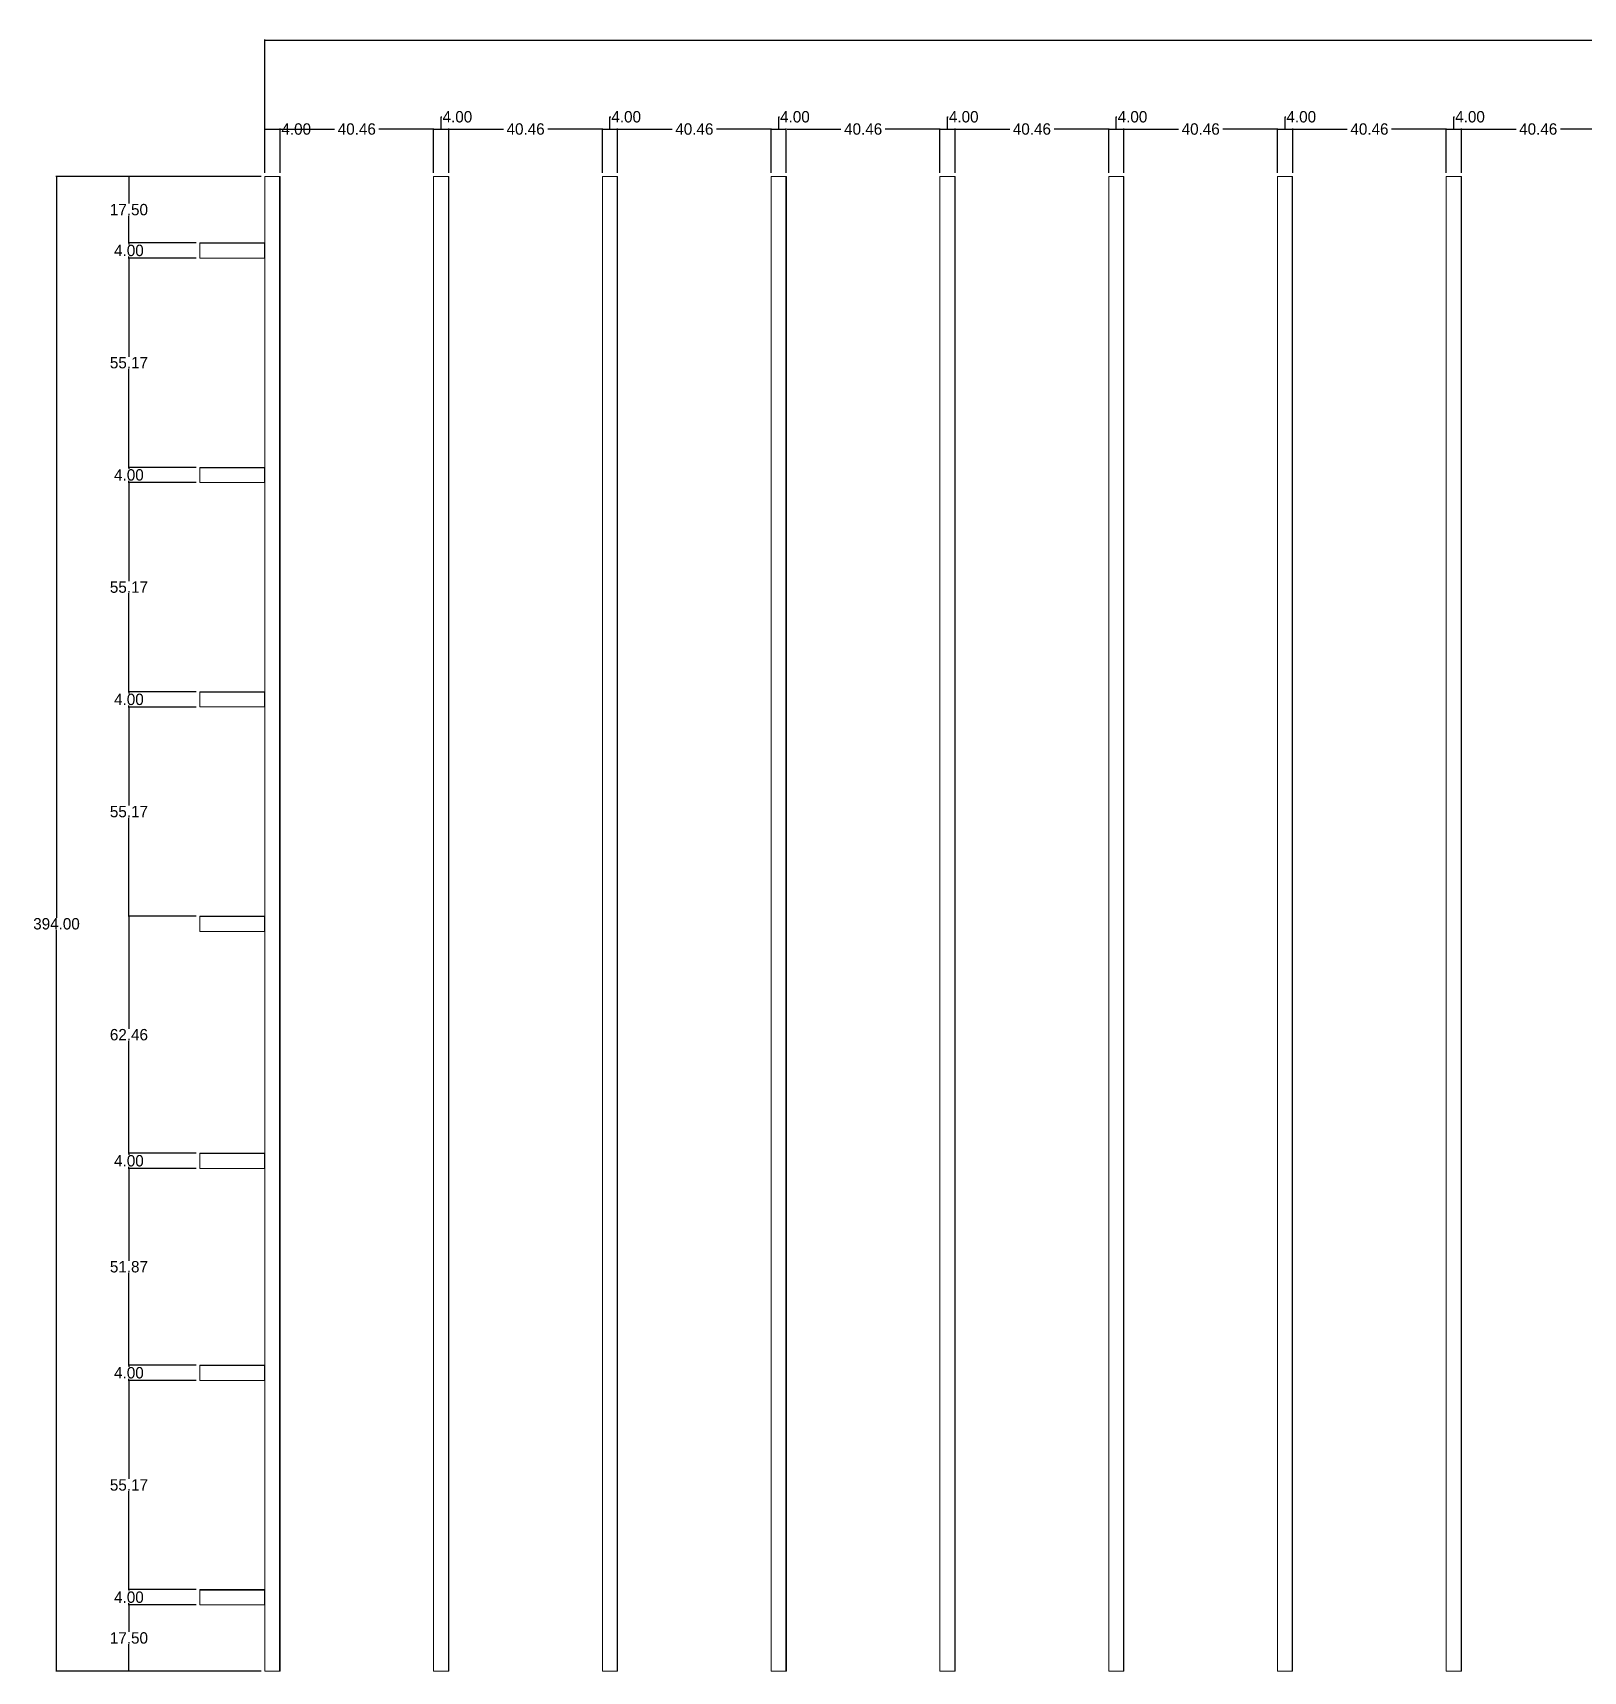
# Model space of a CAD drawing. Header units: inches. Extents: x -517 to 321, y -229 to 248.
# Drawn here: x -516.8 to -108.4, y -183.8 to 248.1 of the extents above; entities that cross this region are included whole.
import ezdxf

# ---------------------------------------------------------------- set-up
doc = ezdxf.new("R2010")
doc.units = ezdxf.units.IN
doc.header["$MEASUREMENT"] = 0
doc.layers.get('0').update_dxf_attribs({"lineweight": 0})
doc.dimstyles.get("Standard").update_dxf_attribs({"dimtxt": 3, "dimasz": 0.18, "dimexe": 0.18, "dimexo": 1, "dimgap": 0.09, "dimtad": 0, "dimtih": 1, "dimtoh": 1, "dimzin": 0, "dimdsep": 46, "dimtxsty": 'Standard', "dimcen": 0.09, "dimadec": 0, "dimazin": 0, "dimtfac": 1, "dimtofl": 0, "dimtmove": 0, "dimatfit": 3, "dimfxl": 1, "dimtolj": 1, "dimtzin": 0, "dimarcsym": 0})

# ---------------------------------------------------------------- blocks, each defined once
blk = doc.blocks.new('*D3')
at = {"color": 0, "lineweight": -2, "transparency": 16777216}
for p, q in [((-455.69, 211.17), (-455.69, 222.85)), ((-455.51, 222.67), (-451.87, 222.67)), ((-451.69, 211.17), (-451.69, 222.85)), ((-451.69, 222.67), (-451.51, 222.67))]:
    blk.add_line(p, q, dxfattribs=at)
at = {"color": 0, "transparency": 16777216}
for points in [[(-455.51, 222.7), (-455.51, 222.64), (-455.69, 222.67)], [(-451.87, 222.7), (-451.87, 222.64), (-451.69, 222.67)]]:
    blk.add_solid(points, dxfattribs=at)
at = {"layer": 'Defpoints', "color": 0, "transparency": 16777216}
for p in [(-451.69, 222.67), (-455.69, 210.17), (-451.69, 210.17)]:
    blk.add_point(p, dxfattribs=at)
at = {"color": 0, "transparency": 16777216, "insert": (-447.42, 222.67), "char_height": 3, "attachment_point": 5}
blk.add_mtext('\\A1;4.00', dxfattribs=at)
blk = doc.blocks.new('*D4')
at = {"color": 0, "lineweight": -2, "transparency": 16777216}
for p, q in [((-451.69, 211.17), (-451.69, 222.85)), ((-451.51, 222.67), (-437.3, 222.67)), ((-411.41, 222.67), (-425.62, 222.67)), ((-411.23, 211.17), (-411.23, 222.85))]:
    blk.add_line(p, q, dxfattribs=at)
at = {"color": 0, "transparency": 16777216}
for points in [[(-451.51, 222.7), (-451.51, 222.64), (-451.69, 222.67)], [(-411.41, 222.7), (-411.41, 222.64), (-411.23, 222.67)]]:
    blk.add_solid(points, dxfattribs=at)
at = {"layer": 'Defpoints', "color": 0, "transparency": 16777216}
for p in [(-411.23, 222.67), (-451.69, 210.17), (-411.23, 210.17)]:
    blk.add_point(p, dxfattribs=at)
at = {"color": 0, "transparency": 16777216, "insert": (-431.46, 222.67), "char_height": 3, "attachment_point": 5}
blk.add_mtext('\\A1;40.46', dxfattribs=at)
blk = doc.blocks.new('*D5')
at = {"color": 0, "lineweight": -2, "transparency": 16777216}
for p, q in [((-409.23, 222.67), (-409.23, 225.9)), ((-409.23, 225.9), (-409.05, 225.9)), ((-411.23, 211.17), (-411.23, 222.85)), ((-411.05, 222.67), (-407.41, 222.67)), ((-407.23, 211.17), (-407.23, 222.85))]:
    blk.add_line(p, q, dxfattribs=at)
at = {"color": 0, "transparency": 16777216}
for points in [[(-411.05, 222.7), (-411.05, 222.64), (-411.23, 222.67)], [(-407.41, 222.7), (-407.41, 222.64), (-407.23, 222.67)]]:
    blk.add_solid(points, dxfattribs=at)
at = {"layer": 'Defpoints', "color": 0, "transparency": 16777216}
for p in [(-407.23, 222.67), (-411.23, 210.17), (-407.23, 210.17)]:
    blk.add_point(p, dxfattribs=at)
at = {"color": 0, "transparency": 16777216, "insert": (-404.96, 225.9), "char_height": 3, "attachment_point": 5}
blk.add_mtext('\\A1;4.00', dxfattribs=at)
blk = doc.blocks.new('*D6')
at = {"color": 0, "lineweight": -2, "transparency": 16777216}
for p, q in [((-407.23, 211.17), (-407.23, 222.85)), ((-407.05, 222.67), (-392.83, 222.67)), ((-366.94, 222.67), (-381.15, 222.67)), ((-366.76, 211.17), (-366.76, 222.85))]:
    blk.add_line(p, q, dxfattribs=at)
at = {"color": 0, "transparency": 16777216}
for points in [[(-407.05, 222.7), (-407.05, 222.64), (-407.23, 222.67)], [(-366.94, 222.7), (-366.94, 222.64), (-366.76, 222.67)]]:
    blk.add_solid(points, dxfattribs=at)
at = {"layer": 'Defpoints', "color": 0, "transparency": 16777216}
for p in [(-366.76, 222.67), (-407.23, 210.17), (-366.76, 210.17)]:
    blk.add_point(p, dxfattribs=at)
at = {"color": 0, "transparency": 16777216, "insert": (-386.99, 222.67), "char_height": 3, "attachment_point": 5}
blk.add_mtext('\\A1;40.46', dxfattribs=at)
blk = doc.blocks.new('*D7')
at = {"color": 0, "lineweight": -2, "transparency": 16777216}
for p, q in [((-364.76, 222.67), (-364.76, 225.9)), ((-364.76, 225.9), (-364.58, 225.9)), ((-366.76, 211.17), (-366.76, 222.85)), ((-366.58, 222.67), (-362.94, 222.67)), ((-362.76, 211.17), (-362.76, 222.85))]:
    blk.add_line(p, q, dxfattribs=at)
at = {"color": 0, "transparency": 16777216}
for points in [[(-366.58, 222.7), (-366.58, 222.64), (-366.76, 222.67)], [(-362.94, 222.7), (-362.94, 222.64), (-362.76, 222.67)]]:
    blk.add_solid(points, dxfattribs=at)
at = {"layer": 'Defpoints', "color": 0, "transparency": 16777216}
for p in [(-362.76, 222.67), (-366.76, 210.17), (-362.76, 210.17)]:
    blk.add_point(p, dxfattribs=at)
at = {"color": 0, "transparency": 16777216, "insert": (-360.49, 225.9), "char_height": 3, "attachment_point": 5}
blk.add_mtext('\\A1;4.00', dxfattribs=at)
blk = doc.blocks.new('*D8')
at = {"color": 0, "lineweight": -2, "transparency": 16777216}
for p, q in [((-362.76, 211.17), (-362.76, 222.85)), ((-362.58, 222.67), (-348.37, 222.67)), ((-322.48, 222.67), (-336.69, 222.67)), ((-322.3, 211.17), (-322.3, 222.85))]:
    blk.add_line(p, q, dxfattribs=at)
at = {"color": 0, "transparency": 16777216}
for points in [[(-362.58, 222.7), (-362.58, 222.64), (-362.76, 222.67)], [(-322.48, 222.7), (-322.48, 222.64), (-322.3, 222.67)]]:
    blk.add_solid(points, dxfattribs=at)
at = {"layer": 'Defpoints', "color": 0, "transparency": 16777216}
for p in [(-322.3, 222.67), (-362.76, 210.17), (-322.3, 210.17)]:
    blk.add_point(p, dxfattribs=at)
at = {"color": 0, "transparency": 16777216, "insert": (-342.53, 222.67), "char_height": 3, "attachment_point": 5}
blk.add_mtext('\\A1;40.46', dxfattribs=at)
blk = doc.blocks.new('*D9')
at = {"color": 0, "lineweight": -2, "transparency": 16777216}
for p, q in [((-320.3, 222.67), (-320.3, 225.9)), ((-320.3, 225.9), (-320.12, 225.9)), ((-322.3, 211.17), (-322.3, 222.85)), ((-322.12, 222.67), (-318.48, 222.67)), ((-318.3, 211.17), (-318.3, 222.85))]:
    blk.add_line(p, q, dxfattribs=at)
at = {"color": 0, "transparency": 16777216}
for points in [[(-322.12, 222.7), (-322.12, 222.64), (-322.3, 222.67)], [(-318.48, 222.7), (-318.48, 222.64), (-318.3, 222.67)]]:
    blk.add_solid(points, dxfattribs=at)
at = {"layer": 'Defpoints', "color": 0, "transparency": 16777216}
for p in [(-318.3, 222.67), (-322.3, 210.17), (-318.3, 210.17)]:
    blk.add_point(p, dxfattribs=at)
at = {"color": 0, "transparency": 16777216, "insert": (-316.03, 225.9), "char_height": 3, "attachment_point": 5}
blk.add_mtext('\\A1;4.00', dxfattribs=at)
blk = doc.blocks.new('*D10')
at = {"color": 0, "lineweight": -2, "transparency": 16777216}
for p, q in [((-318.3, 211.17), (-318.3, 222.85)), ((-318.12, 222.67), (-303.9, 222.67)), ((-278.01, 222.67), (-292.22, 222.67)), ((-277.83, 211.17), (-277.83, 222.85))]:
    blk.add_line(p, q, dxfattribs=at)
at = {"color": 0, "transparency": 16777216}
for points in [[(-318.12, 222.7), (-318.12, 222.64), (-318.3, 222.67)], [(-278.01, 222.7), (-278.01, 222.64), (-277.83, 222.67)]]:
    blk.add_solid(points, dxfattribs=at)
at = {"layer": 'Defpoints', "color": 0, "transparency": 16777216}
for p in [(-277.83, 222.67), (-318.3, 210.17), (-277.83, 210.17)]:
    blk.add_point(p, dxfattribs=at)
at = {"color": 0, "transparency": 16777216, "insert": (-298.06, 222.67), "char_height": 3, "attachment_point": 5}
blk.add_mtext('\\A1;40.46', dxfattribs=at)
blk = doc.blocks.new('*D11')
at = {"color": 0, "lineweight": -2, "transparency": 16777216}
for p, q in [((-275.83, 222.67), (-275.83, 225.9)), ((-275.83, 225.9), (-275.65, 225.9)), ((-277.83, 211.17), (-277.83, 222.85)), ((-277.65, 222.67), (-274.01, 222.67)), ((-273.83, 211.17), (-273.83, 222.85))]:
    blk.add_line(p, q, dxfattribs=at)
at = {"color": 0, "transparency": 16777216}
for points in [[(-277.65, 222.7), (-277.65, 222.64), (-277.83, 222.67)], [(-274.01, 222.7), (-274.01, 222.64), (-273.83, 222.67)]]:
    blk.add_solid(points, dxfattribs=at)
at = {"layer": 'Defpoints', "color": 0, "transparency": 16777216}
for p in [(-273.83, 222.67), (-277.83, 210.17), (-273.83, 210.17)]:
    blk.add_point(p, dxfattribs=at)
at = {"color": 0, "transparency": 16777216, "insert": (-271.56, 225.9), "char_height": 3, "attachment_point": 5}
blk.add_mtext('\\A1;4.00', dxfattribs=at)
blk = doc.blocks.new('*D12')
at = {"color": 0, "lineweight": -2, "transparency": 16777216}
for p, q in [((-273.83, 211.17), (-273.83, 222.85)), ((-273.65, 222.67), (-259.44, 222.67)), ((-233.55, 222.67), (-247.76, 222.67)), ((-233.37, 211.17), (-233.37, 222.85))]:
    blk.add_line(p, q, dxfattribs=at)
at = {"color": 0, "transparency": 16777216}
for points in [[(-273.65, 222.7), (-273.65, 222.64), (-273.83, 222.67)], [(-233.55, 222.7), (-233.55, 222.64), (-233.37, 222.67)]]:
    blk.add_solid(points, dxfattribs=at)
at = {"layer": 'Defpoints', "color": 0, "transparency": 16777216}
for p in [(-233.37, 222.67), (-273.83, 210.17), (-233.37, 210.17)]:
    blk.add_point(p, dxfattribs=at)
at = {"color": 0, "transparency": 16777216, "insert": (-253.6, 222.67), "char_height": 3, "attachment_point": 5}
blk.add_mtext('\\A1;40.46', dxfattribs=at)
blk = doc.blocks.new('*D13')
at = {"color": 0, "lineweight": -2, "transparency": 16777216}
for p, q in [((-231.37, 222.67), (-231.37, 225.9)), ((-231.37, 225.9), (-231.19, 225.9)), ((-233.37, 211.17), (-233.37, 222.85)), ((-233.19, 222.67), (-229.55, 222.67)), ((-229.37, 211.17), (-229.37, 222.85))]:
    blk.add_line(p, q, dxfattribs=at)
at = {"color": 0, "transparency": 16777216}
for points in [[(-233.19, 222.7), (-233.19, 222.64), (-233.37, 222.67)], [(-229.55, 222.7), (-229.55, 222.64), (-229.37, 222.67)]]:
    blk.add_solid(points, dxfattribs=at)
at = {"layer": 'Defpoints', "color": 0, "transparency": 16777216}
for p in [(-229.37, 222.67), (-233.37, 210.17), (-229.37, 210.17)]:
    blk.add_point(p, dxfattribs=at)
at = {"color": 0, "transparency": 16777216, "insert": (-227.1, 225.9), "char_height": 3, "attachment_point": 5}
blk.add_mtext('\\A1;4.00', dxfattribs=at)
blk = doc.blocks.new('*D14')
at = {"color": 0, "lineweight": -2, "transparency": 16777216}
for p, q in [((-229.37, 211.17), (-229.37, 222.85)), ((-229.19, 222.67), (-214.97, 222.67)), ((-189.08, 222.67), (-203.29, 222.67)), ((-188.9, 211.17), (-188.9, 222.85))]:
    blk.add_line(p, q, dxfattribs=at)
at = {"color": 0, "transparency": 16777216}
for points in [[(-229.19, 222.7), (-229.19, 222.64), (-229.37, 222.67)], [(-189.08, 222.7), (-189.08, 222.64), (-188.9, 222.67)]]:
    blk.add_solid(points, dxfattribs=at)
at = {"layer": 'Defpoints', "color": 0, "transparency": 16777216}
for p in [(-188.9, 222.67), (-229.37, 210.17), (-188.9, 210.17)]:
    blk.add_point(p, dxfattribs=at)
at = {"color": 0, "transparency": 16777216, "insert": (-209.13, 222.67), "char_height": 3, "attachment_point": 5}
blk.add_mtext('\\A1;40.46', dxfattribs=at)
blk = doc.blocks.new('*D15')
at = {"color": 0, "lineweight": -2, "transparency": 16777216}
for p, q in [((-186.9, 222.67), (-186.9, 225.9)), ((-186.9, 225.9), (-186.72, 225.9)), ((-188.9, 211.17), (-188.9, 222.85)), ((-188.72, 222.67), (-185.08, 222.67)), ((-184.9, 211.17), (-184.9, 222.85))]:
    blk.add_line(p, q, dxfattribs=at)
at = {"color": 0, "transparency": 16777216}
for points in [[(-188.72, 222.7), (-188.72, 222.64), (-188.9, 222.67)], [(-185.08, 222.7), (-185.08, 222.64), (-184.9, 222.67)]]:
    blk.add_solid(points, dxfattribs=at)
at = {"layer": 'Defpoints', "color": 0, "transparency": 16777216}
for p in [(-184.9, 222.67), (-188.9, 210.17), (-184.9, 210.17)]:
    blk.add_point(p, dxfattribs=at)
at = {"color": 0, "transparency": 16777216, "insert": (-182.63, 225.9), "char_height": 3, "attachment_point": 5}
blk.add_mtext('\\A1;4.00', dxfattribs=at)
blk = doc.blocks.new('*D16')
at = {"color": 0, "lineweight": -2, "transparency": 16777216}
for p, q in [((-184.9, 211.17), (-184.9, 222.85)), ((-184.72, 222.67), (-170.51, 222.67)), ((-144.62, 222.67), (-158.83, 222.67)), ((-144.44, 211.17), (-144.44, 222.85))]:
    blk.add_line(p, q, dxfattribs=at)
at = {"color": 0, "transparency": 16777216}
for points in [[(-184.72, 222.7), (-184.72, 222.64), (-184.9, 222.67)], [(-144.62, 222.7), (-144.62, 222.64), (-144.44, 222.67)]]:
    blk.add_solid(points, dxfattribs=at)
at = {"layer": 'Defpoints', "color": 0, "transparency": 16777216}
for p in [(-144.44, 222.67), (-184.9, 210.17), (-144.44, 210.17)]:
    blk.add_point(p, dxfattribs=at)
at = {"color": 0, "transparency": 16777216, "insert": (-164.67, 222.67), "char_height": 3, "attachment_point": 5}
blk.add_mtext('\\A1;40.46', dxfattribs=at)
blk = doc.blocks.new('*D17')
at = {"color": 0, "lineweight": -2, "transparency": 16777216}
for p, q in [((-142.44, 222.67), (-142.44, 225.9)), ((-142.44, 225.9), (-142.26, 225.9)), ((-144.44, 211.17), (-144.44, 222.85)), ((-144.26, 222.67), (-140.62, 222.67)), ((-140.44, 211.17), (-140.44, 222.85))]:
    blk.add_line(p, q, dxfattribs=at)
at = {"color": 0, "transparency": 16777216}
for points in [[(-144.26, 222.7), (-144.26, 222.64), (-144.44, 222.67)], [(-140.62, 222.7), (-140.62, 222.64), (-140.44, 222.67)]]:
    blk.add_solid(points, dxfattribs=at)
at = {"layer": 'Defpoints', "color": 0, "transparency": 16777216}
for p in [(-140.44, 222.67), (-144.44, 210.17), (-140.44, 210.17)]:
    blk.add_point(p, dxfattribs=at)
at = {"color": 0, "transparency": 16777216, "insert": (-138.17, 225.9), "char_height": 3, "attachment_point": 5}
blk.add_mtext('\\A1;4.00', dxfattribs=at)
blk = doc.blocks.new('*D18')
at = {"color": 0, "lineweight": -2, "transparency": 16777216}
for p, q in [((-140.44, 211.17), (-140.44, 222.85)), ((-140.26, 222.67), (-126.05, 222.67)), ((-100.15, 222.67), (-114.37, 222.67)), ((-99.97, 211.17), (-99.97, 222.85))]:
    blk.add_line(p, q, dxfattribs=at)
at = {"color": 0, "transparency": 16777216}
for points in [[(-140.26, 222.7), (-140.26, 222.64), (-140.44, 222.67)], [(-100.15, 222.7), (-100.15, 222.64), (-99.97, 222.67)]]:
    blk.add_solid(points, dxfattribs=at)
at = {"layer": 'Defpoints', "color": 0, "transparency": 16777216}
for p in [(-99.97, 222.67), (-140.44, 210.17), (-99.97, 210.17)]:
    blk.add_point(p, dxfattribs=at)
at = {"color": 0, "transparency": 16777216, "insert": (-120.21, 222.67), "char_height": 3, "attachment_point": 5}
blk.add_mtext('\\A1;40.46', dxfattribs=at)
blk = doc.blocks.new('*D38')
at = {"color": 0, "lineweight": -2, "transparency": 16777216}
for p, q in [((-455.69, 211.17), (-455.69, 246.27)), ((304.21, 211.17), (304.21, 246.27)), ((-455.51, 246.09), (-83.08, 246.09)), ((304.03, 246.09), (-68.4, 246.09))]:
    blk.add_line(p, q, dxfattribs=at)
at = {"color": 0, "transparency": 16777216}
for points in [[(-455.51, 246.12), (-455.51, 246.06), (-455.69, 246.09)], [(304.03, 246.12), (304.03, 246.06), (304.21, 246.09)]]:
    blk.add_solid(points, dxfattribs=at)
at = {"layer": 'Defpoints', "color": 0, "transparency": 16777216}
for p in [(-455.69, 246.09), (-455.69, 210.17), (304.21, 210.17)]:
    blk.add_point(p, dxfattribs=at)
at = {"color": 0, "transparency": 16777216, "insert": (-75.74, 246.09), "char_height": 3, "attachment_point": 5}
blk.add_mtext('\\A1;759.90', dxfattribs=at)
blk = doc.blocks.new('*D39')
at = {"color": 0, "lineweight": -2, "transparency": 16777216}
for p, q in [((-456.69, 210.17), (-491.68, 210.17)), ((-491.5, 209.99), (-491.5, 203.01)), ((-491.5, 192.85), (-491.5, 199.83)), ((-473.79, 192.67), (-491.68, 192.67))]:
    blk.add_line(p, q, dxfattribs=at)
at = {"color": 0, "transparency": 16777216}
for points in [[(-491.53, 209.99), (-491.47, 209.99), (-491.5, 210.17)], [(-491.53, 192.85), (-491.47, 192.85), (-491.5, 192.67)]]:
    blk.add_solid(points, dxfattribs=at)
at = {"layer": 'Defpoints', "color": 0, "transparency": 16777216}
for p in [(-455.69, 210.17), (-491.5, 192.67), (-472.79, 192.67)]:
    blk.add_point(p, dxfattribs=at)
at = {"color": 0, "transparency": 16777216, "insert": (-491.5, 201.42), "char_height": 3, "attachment_point": 5}
blk.add_mtext('\\A1;17.50', dxfattribs=at)
blk = doc.blocks.new('*D40')
at = {"color": 0, "lineweight": -2, "transparency": 16777216}
for p, q in [((-473.79, 192.67), (-491.68, 192.67)), ((-491.5, 192.49), (-491.5, 192.26)), ((-473.79, 188.67), (-491.68, 188.67)), ((-491.5, 188.85), (-491.5, 189.08))]:
    blk.add_line(p, q, dxfattribs=at)
at = {"color": 0, "transparency": 16777216}
for points in [[(-491.53, 192.49), (-491.47, 192.49), (-491.5, 192.67)], [(-491.53, 188.85), (-491.47, 188.85), (-491.5, 188.67)]]:
    blk.add_solid(points, dxfattribs=at)
at = {"layer": 'Defpoints', "color": 0, "transparency": 16777216}
for p in [(-472.79, 192.67), (-491.5, 188.67), (-472.79, 188.67)]:
    blk.add_point(p, dxfattribs=at)
at = {"color": 0, "transparency": 16777216, "insert": (-491.5, 190.67), "char_height": 3, "attachment_point": 5}
blk.add_mtext('\\A1;4.00', dxfattribs=at)
blk = doc.blocks.new('*D41')
at = {"color": 0, "lineweight": -2, "transparency": 16777216}
for p, q in [((-473.79, 188.67), (-491.68, 188.67)), ((-491.5, 188.49), (-491.5, 162.67)), ((-491.5, 133.68), (-491.5, 159.49)), ((-473.79, 133.5), (-491.68, 133.5))]:
    blk.add_line(p, q, dxfattribs=at)
at = {"color": 0, "transparency": 16777216}
for points in [[(-491.53, 188.49), (-491.47, 188.49), (-491.5, 188.67)], [(-491.53, 133.68), (-491.47, 133.68), (-491.5, 133.5)]]:
    blk.add_solid(points, dxfattribs=at)
at = {"layer": 'Defpoints', "color": 0, "transparency": 16777216}
for p in [(-472.79, 188.67), (-491.5, 133.5), (-472.79, 133.5)]:
    blk.add_point(p, dxfattribs=at)
at = {"color": 0, "transparency": 16777216, "insert": (-491.5, 161.08), "char_height": 3, "attachment_point": 5}
blk.add_mtext('\\A1;55.17', dxfattribs=at)
blk = doc.blocks.new('*D42')
at = {"color": 0, "lineweight": -2, "transparency": 16777216}
for p, q in [((-473.79, 133.5), (-491.68, 133.5)), ((-491.5, 133.32), (-491.5, 133.09)), ((-491.5, 129.68), (-491.5, 129.91)), ((-473.79, 129.5), (-491.68, 129.5))]:
    blk.add_line(p, q, dxfattribs=at)
at = {"color": 0, "transparency": 16777216}
for points in [[(-491.53, 133.32), (-491.47, 133.32), (-491.5, 133.5)], [(-491.53, 129.68), (-491.47, 129.68), (-491.5, 129.5)]]:
    blk.add_solid(points, dxfattribs=at)
at = {"layer": 'Defpoints', "color": 0, "transparency": 16777216}
for p in [(-472.79, 133.5), (-491.5, 129.5), (-472.79, 129.5)]:
    blk.add_point(p, dxfattribs=at)
at = {"color": 0, "transparency": 16777216, "insert": (-491.5, 131.5), "char_height": 3, "attachment_point": 5}
blk.add_mtext('\\A1;4.00', dxfattribs=at)
blk = doc.blocks.new('*D43')
at = {"color": 0, "lineweight": -2, "transparency": 16777216}
for p, q in [((-473.79, 129.5), (-491.68, 129.5)), ((-491.5, 129.32), (-491.5, 103.51)), ((-491.5, 74.51), (-491.5, 100.33)), ((-473.79, 74.33), (-491.68, 74.33))]:
    blk.add_line(p, q, dxfattribs=at)
at = {"color": 0, "transparency": 16777216}
for points in [[(-491.53, 129.32), (-491.47, 129.32), (-491.5, 129.5)], [(-491.53, 74.51), (-491.47, 74.51), (-491.5, 74.33)]]:
    blk.add_solid(points, dxfattribs=at)
at = {"layer": 'Defpoints', "color": 0, "transparency": 16777216}
for p in [(-472.79, 129.5), (-491.5, 74.33), (-472.79, 74.33)]:
    blk.add_point(p, dxfattribs=at)
at = {"color": 0, "transparency": 16777216, "insert": (-491.5, 101.92), "char_height": 3, "attachment_point": 5}
blk.add_mtext('\\A1;55.17', dxfattribs=at)
blk = doc.blocks.new('*D44')
at = {"color": 0, "lineweight": -2, "transparency": 16777216}
for p, q in [((-473.79, 74.33), (-491.68, 74.33)), ((-491.5, 74.15), (-491.5, 73.92)), ((-473.79, 70.33), (-491.68, 70.33)), ((-491.5, 70.51), (-491.5, 70.74))]:
    blk.add_line(p, q, dxfattribs=at)
at = {"color": 0, "transparency": 16777216}
for points in [[(-491.53, 74.15), (-491.47, 74.15), (-491.5, 74.33)], [(-491.53, 70.51), (-491.47, 70.51), (-491.5, 70.33)]]:
    blk.add_solid(points, dxfattribs=at)
at = {"layer": 'Defpoints', "color": 0, "transparency": 16777216}
for p in [(-472.79, 74.33), (-491.5, 70.33), (-472.79, 70.33)]:
    blk.add_point(p, dxfattribs=at)
at = {"color": 0, "transparency": 16777216, "insert": (-491.5, 72.33), "char_height": 3, "attachment_point": 5}
blk.add_mtext('\\A1;4.00', dxfattribs=at)
blk = doc.blocks.new('*D45')
at = {"color": 0, "lineweight": -2, "transparency": 16777216}
for p, q in [((-473.79, 70.33), (-491.68, 70.33)), ((-491.5, 70.15), (-491.5, 44.34)), ((-491.5, 15.35), (-491.5, 41.16)), ((-473.79, 15.17), (-491.68, 15.17))]:
    blk.add_line(p, q, dxfattribs=at)
at = {"color": 0, "transparency": 16777216}
for points in [[(-491.53, 70.15), (-491.47, 70.15), (-491.5, 70.33)], [(-491.53, 15.35), (-491.47, 15.35), (-491.5, 15.17)]]:
    blk.add_solid(points, dxfattribs=at)
at = {"layer": 'Defpoints', "color": 0, "transparency": 16777216}
for p in [(-472.79, 70.33), (-491.5, 15.17), (-472.79, 15.17)]:
    blk.add_point(p, dxfattribs=at)
at = {"color": 0, "transparency": 16777216, "insert": (-491.5, 42.75), "char_height": 3, "attachment_point": 5}
blk.add_mtext('\\A1;55.17', dxfattribs=at)
blk = doc.blocks.new('*D46')
at = {"color": 0, "lineweight": -2, "transparency": 16777216}
for p, q in [((-473.79, 15.17), (-491.68, 15.17)), ((-491.5, 14.99), (-491.5, -14.47)), ((-491.5, -47.11), (-491.5, -17.65)), ((-473.79, -47.29), (-491.68, -47.29))]:
    blk.add_line(p, q, dxfattribs=at)
at = {"color": 0, "transparency": 16777216}
for points in [[(-491.53, 14.99), (-491.47, 14.99), (-491.5, 15.17)], [(-491.53, -47.11), (-491.47, -47.11), (-491.5, -47.29)]]:
    blk.add_solid(points, dxfattribs=at)
at = {"layer": 'Defpoints', "color": 0, "transparency": 16777216}
for p in [(-472.79, 15.17), (-491.5, -47.29), (-472.79, -47.29)]:
    blk.add_point(p, dxfattribs=at)
at = {"color": 0, "transparency": 16777216, "insert": (-491.5, -16.06), "char_height": 3, "attachment_point": 5}
blk.add_mtext('\\A1;62.46', dxfattribs=at)
blk = doc.blocks.new('*D47')
at = {"color": 0, "lineweight": -2, "transparency": 16777216}
for p, q in [((-473.79, -47.29), (-491.68, -47.29)), ((-491.5, -47.47), (-491.5, -47.7)), ((-473.79, -51.29), (-491.68, -51.29)), ((-491.5, -51.11), (-491.5, -50.88))]:
    blk.add_line(p, q, dxfattribs=at)
at = {"color": 0, "transparency": 16777216}
for points in [[(-491.53, -47.47), (-491.47, -47.47), (-491.5, -47.29)], [(-491.53, -51.11), (-491.47, -51.11), (-491.5, -51.29)]]:
    blk.add_solid(points, dxfattribs=at)
at = {"layer": 'Defpoints', "color": 0, "transparency": 16777216}
for p in [(-472.79, -47.29), (-491.5, -51.29), (-472.79, -51.29)]:
    blk.add_point(p, dxfattribs=at)
at = {"color": 0, "transparency": 16777216, "insert": (-491.5, -49.29), "char_height": 3, "attachment_point": 5}
blk.add_mtext('\\A1;4.00', dxfattribs=at)
blk = doc.blocks.new('*D48')
at = {"color": 0, "lineweight": -2, "transparency": 16777216}
for p, q in [((-473.79, -51.29), (-491.68, -51.29)), ((-491.5, -51.47), (-491.5, -75.64)), ((-491.5, -102.99), (-491.5, -78.82)), ((-473.79, -103.17), (-491.68, -103.17))]:
    blk.add_line(p, q, dxfattribs=at)
at = {"color": 0, "transparency": 16777216}
for points in [[(-491.53, -51.47), (-491.47, -51.47), (-491.5, -51.29)], [(-491.53, -102.99), (-491.47, -102.99), (-491.5, -103.17)]]:
    blk.add_solid(points, dxfattribs=at)
at = {"layer": 'Defpoints', "color": 0, "transparency": 16777216}
for p in [(-472.79, -51.29), (-491.5, -103.17), (-472.79, -103.17)]:
    blk.add_point(p, dxfattribs=at)
at = {"color": 0, "transparency": 16777216, "insert": (-491.5, -77.23), "char_height": 3, "attachment_point": 5}
blk.add_mtext('\\A1;51.87', dxfattribs=at)
blk = doc.blocks.new('*D49')
at = {"color": 0, "lineweight": -2, "transparency": 16777216}
for p, q in [((-473.79, -103.17), (-491.68, -103.17)), ((-491.5, -103.35), (-491.5, -103.58)), ((-473.79, -107.17), (-491.68, -107.17)), ((-491.5, -106.99), (-491.5, -106.76))]:
    blk.add_line(p, q, dxfattribs=at)
at = {"color": 0, "transparency": 16777216}
for points in [[(-491.53, -103.35), (-491.47, -103.35), (-491.5, -103.17)], [(-491.53, -106.99), (-491.47, -106.99), (-491.5, -107.17)]]:
    blk.add_solid(points, dxfattribs=at)
at = {"layer": 'Defpoints', "color": 0, "transparency": 16777216}
for p in [(-472.79, -103.17), (-491.5, -107.17), (-472.79, -107.17)]:
    blk.add_point(p, dxfattribs=at)
at = {"color": 0, "transparency": 16777216, "insert": (-491.5, -105.17), "char_height": 3, "attachment_point": 5}
blk.add_mtext('\\A1;4.00', dxfattribs=at)
blk = doc.blocks.new('*D50')
at = {"color": 0, "lineweight": -2, "transparency": 16777216}
for p, q in [((-473.79, -107.17), (-491.68, -107.17)), ((-491.5, -107.35), (-491.5, -133.16)), ((-491.5, -162.15), (-491.5, -136.34)), ((-473.79, -162.33), (-491.68, -162.33))]:
    blk.add_line(p, q, dxfattribs=at)
at = {"color": 0, "transparency": 16777216}
for points in [[(-491.53, -107.35), (-491.47, -107.35), (-491.5, -107.17)], [(-491.53, -162.15), (-491.47, -162.15), (-491.5, -162.33)]]:
    blk.add_solid(points, dxfattribs=at)
at = {"layer": 'Defpoints', "color": 0, "transparency": 16777216}
for p in [(-472.79, -107.17), (-491.5, -162.33), (-472.79, -162.33)]:
    blk.add_point(p, dxfattribs=at)
at = {"color": 0, "transparency": 16777216, "insert": (-491.5, -134.75), "char_height": 3, "attachment_point": 5}
blk.add_mtext('\\A1;55.17', dxfattribs=at)
blk = doc.blocks.new('*D51')
at = {"color": 0, "lineweight": -2, "transparency": 16777216}
for p, q in [((-473.79, -162.33), (-491.68, -162.33)), ((-491.5, -162.51), (-491.5, -162.74)), ((-473.79, -166.33), (-491.68, -166.33)), ((-491.5, -166.15), (-491.5, -165.92))]:
    blk.add_line(p, q, dxfattribs=at)
at = {"color": 0, "transparency": 16777216}
for points in [[(-491.53, -162.51), (-491.47, -162.51), (-491.5, -162.33)], [(-491.53, -166.15), (-491.47, -166.15), (-491.5, -166.33)]]:
    blk.add_solid(points, dxfattribs=at)
at = {"layer": 'Defpoints', "color": 0, "transparency": 16777216}
for p in [(-472.79, -162.33), (-491.5, -166.33), (-472.79, -166.33)]:
    blk.add_point(p, dxfattribs=at)
at = {"color": 0, "transparency": 16777216, "insert": (-491.5, -164.33), "char_height": 3, "attachment_point": 5}
blk.add_mtext('\\A1;4.00', dxfattribs=at)
blk = doc.blocks.new('*D52')
at = {"color": 0, "lineweight": -2, "transparency": 16777216}
for p, q in [((-473.79, -166.33), (-491.68, -166.33)), ((-491.5, -166.51), (-491.5, -173.49)), ((-491.5, -183.65), (-491.5, -176.67)), ((-456.69, -183.83), (-491.68, -183.83))]:
    blk.add_line(p, q, dxfattribs=at)
at = {"color": 0, "transparency": 16777216}
for points in [[(-491.53, -166.51), (-491.47, -166.51), (-491.5, -166.33)], [(-491.53, -183.65), (-491.47, -183.65), (-491.5, -183.83)]]:
    blk.add_solid(points, dxfattribs=at)
at = {"layer": 'Defpoints', "color": 0, "transparency": 16777216}
for p in [(-472.79, -166.33), (-491.5, -183.83), (-455.69, -183.83)]:
    blk.add_point(p, dxfattribs=at)
at = {"color": 0, "transparency": 16777216, "insert": (-491.5, -175.08), "char_height": 3, "attachment_point": 5}
blk.add_mtext('\\A1;17.50', dxfattribs=at)
blk = doc.blocks.new('*D53')
at = {"color": 0, "lineweight": -2, "transparency": 16777216}
for p, q in [((-456.69, 210.17), (-510.76, 210.17)), ((-510.58, 209.99), (-510.58, 14.76)), ((-510.58, -183.65), (-510.58, 11.58)), ((-456.69, -183.83), (-510.76, -183.83))]:
    blk.add_line(p, q, dxfattribs=at)
at = {"color": 0, "transparency": 16777216}
for points in [[(-510.61, 209.99), (-510.55, 209.99), (-510.58, 210.17)], [(-510.61, -183.65), (-510.55, -183.65), (-510.58, -183.83)]]:
    blk.add_solid(points, dxfattribs=at)
at = {"layer": 'Defpoints', "color": 0, "transparency": 16777216}
for p in [(-510.58, 210.17), (-455.69, 210.17), (-455.69, -183.83)]:
    blk.add_point(p, dxfattribs=at)
at = {"color": 0, "transparency": 16777216, "insert": (-510.58, 13.17), "char_height": 3, "attachment_point": 5}
blk.add_mtext('\\A1;394.00', dxfattribs=at)

msp = doc.modelspace()

# ---------------------------------------------------------------- linework, layer by layer
for p, q in [((-455.691, -183.832), (-455.691, 210.168)), ((-455.691, 210.168), (-451.791, 210.168)), ((-451.791, 210.168), (-451.691, 210.168)), ((-451.791, -183.832), (-451.791, 210.168)), ((-451.691, 210.168), (-451.691, -183.832)), ((-411.226, -183.832), (-411.226, 210.168)), ((-411.226, 210.168), (-407.326, 210.168)), ((-407.326, 210.168), (-407.226, 210.168)), ((-407.326, -183.832), (-407.326, 210.168)), ((-407.226, 210.168), (-407.226, -183.832)), ((-366.761, -183.832), (-366.761, 210.168)), ((-366.761, 210.168), (-362.861, 210.168)), ((-362.861, 210.168), (-362.761, 210.168)), ((-362.861, -183.832), (-362.861, 210.168)), ((-362.761, 210.168), (-362.761, -183.832)), ((-322.297, -183.832), (-322.297, 210.168)), ((-322.297, 210.168), (-318.397, 210.168)), ((-318.397, 210.168), (-318.297, 210.168)), ((-318.397, -183.832), (-318.397, 210.168)), ((-318.297, 210.168), (-318.297, -183.832)), ((-277.832, -183.832), (-277.832, 210.168)), ((-277.832, 210.168), (-273.932, 210.168)), ((-273.932, 210.168), (-273.832, 210.168)), ((-273.932, -183.832), (-273.932, 210.168)), ((-273.832, 210.168), (-273.832, -183.832)), ((-233.367, -183.832), (-233.367, 210.168)), ((-233.367, 210.168), (-229.467, 210.168)), ((-229.467, 210.168), (-229.367, 210.168)), ((-229.467, -183.832), (-229.467, 210.168)), ((-229.367, 210.168), (-229.367, -183.832)), ((-188.902, -183.832), (-188.902, 210.168)), ((-188.902, 210.168), (-185.002, 210.168)), ((-185.002, 210.168), (-184.902, 210.168)), ((-185.002, -183.832), (-185.002, 210.168)), ((-184.902, 210.168), (-184.902, -183.832)), ((-144.438, -183.832), (-144.438, 210.168)), ((-144.438, 210.168), (-140.538, 210.168)), ((-140.538, 210.168), (-140.438, 210.168)), ((-140.538, -183.832), (-140.538, 210.168)), ((-140.438, 210.168), (-140.438, -183.832)), ((-472.791, 192.668), (-455.791, 192.668)), ((-472.791, 192.568), (-472.791, 192.668)), ((-472.791, 188.668), (-472.791, 192.568)), ((-455.791, 192.568), (-472.791, 192.568)), ((-455.791, 192.568), (-455.791, 192.668)), ((-455.791, 188.668), (-455.791, 192.568)), ((-455.791, 188.668), (-472.791, 188.668)), ((-472.791, 133.501), (-455.791, 133.501)), ((-472.791, 133.401), (-472.791, 133.501)), ((-472.791, 129.501), (-472.791, 133.401)), ((-455.791, 133.401), (-472.791, 133.401)), ((-455.791, 133.401), (-455.791, 133.501)), ((-455.791, 129.501), (-455.791, 133.401)), ((-455.791, 129.501), (-472.791, 129.501)), ((-472.791, 74.334), (-455.791, 74.334)), ((-472.791, 74.234), (-472.791, 74.334)), ((-472.791, 70.334), (-472.791, 74.234)), ((-455.791, 74.234), (-472.791, 74.234)), ((-455.791, 74.234), (-455.791, 74.334)), ((-455.791, 70.334), (-455.791, 74.234)), ((-455.791, 70.334), (-472.791, 70.334)), ((-472.791, 15.168), (-455.791, 15.168)), ((-472.791, 15.068), (-472.791, 15.168)), ((-472.791, 11.168), (-472.791, 15.068)), ((-455.791, 15.068), (-472.791, 15.068)), ((-455.791, 15.068), (-455.791, 15.168)), ((-455.791, 11.168), (-455.791, 15.068)), ((-455.791, 11.168), (-472.791, 11.168)), ((-472.791, -47.294), (-455.791, -47.294)), ((-472.791, -47.394), (-472.791, -47.294)), ((-472.791, -51.294), (-472.791, -47.394)), ((-455.791, -47.394), (-472.791, -47.394)), ((-455.791, -47.394), (-455.791, -47.294)), ((-455.791, -51.294), (-455.791, -47.394)), ((-455.791, -51.294), (-472.791, -51.294)), ((-472.791, -103.166), (-455.791, -103.166)), ((-472.791, -103.266), (-472.791, -103.166)), ((-472.791, -107.166), (-472.791, -103.266)), ((-455.791, -103.266), (-472.791, -103.266)), ((-455.791, -103.266), (-455.791, -103.166)), ((-455.791, -107.166), (-455.791, -103.266)), ((-455.791, -107.166), (-472.791, -107.166)), ((-472.791, -162.332), (-455.791, -162.332)), ((-472.791, -162.432), (-472.791, -162.332)), ((-472.791, -166.332), (-472.791, -162.432)), ((-455.791, -162.432), (-472.791, -162.432)), ((-455.791, -162.432), (-455.791, -162.332)), ((-455.791, -166.332), (-455.791, -162.432)), ((-455.791, -166.332), (-472.791, -166.332)), ((-455.691, -183.832), (-451.791, -183.832)), ((-451.791, -183.832), (-451.691, -183.832)), ((-411.226, -183.832), (-407.326, -183.832)), ((-407.326, -183.832), (-407.226, -183.832)), ((-366.761, -183.832), (-362.861, -183.832)), ((-362.861, -183.832), (-362.761, -183.832)), ((-322.297, -183.832), (-318.397, -183.832)), ((-318.397, -183.832), (-318.297, -183.832)), ((-277.832, -183.832), (-273.932, -183.832)), ((-273.932, -183.832), (-273.832, -183.832)), ((-233.367, -183.832), (-229.467, -183.832)), ((-229.467, -183.832), (-229.367, -183.832)), ((-188.902, -183.832), (-185.002, -183.832)), ((-185.002, -183.832), (-184.902, -183.832)), ((-144.438, -183.832), (-140.538, -183.832)), ((-140.538, -183.832), (-140.438, -183.832))]:
    msp.add_line(p, q)

# ---------------------------------------------------------------- dimensions: what is measured, and where the dimension line sits
for base, p1, p2, picture, middle in [((-455.691, 246.089), (304.209, 210.168), (-455.691, 210.168), '*D38', (-75.741, 246.089)), ((-451.691, 222.674), (-455.691, 210.168), (-451.691, 210.168), '*D3', (-447.421, 222.674))]:
    dim = msp.add_linear_dim(base=base, p1=p1, p2=p2, dimstyle='Standard')
    dim.commit()
    dim.dimension.update_dxf_attribs({"geometry": picture, "text_midpoint": middle})
for base, p1, p2, picture, middle in [((-411.226, 222.6739), (-451.6907, 210.1678), (-411.226, 210.1678), '*D4', (-431.4583, 222.6739)), ((-407.226, 222.674), (-411.226, 210.168), (-407.226, 210.168), '*D5', (-408.956, 225.899)), ((-366.7613, 222.6739), (-407.226, 210.1678), (-366.7613, 210.1678), '*D6', (-386.9936, 222.6739)), ((-362.761, 222.674), (-366.761, 210.168), (-362.761, 210.168), '*D7', (-364.491, 225.899)), ((-322.297, 222.674), (-362.761, 210.168), (-322.297, 210.168), '*D8', (-342.529, 222.674)), ((-318.297, 222.674), (-322.297, 210.168), (-318.297, 210.168), '*D9', (-320.027, 225.899)), ((-277.8319, 222.6739), (-318.2966, 210.1678), (-277.8319, 210.1678), '*D10', (-298.0642, 222.6739)), ((-273.832, 222.674), (-277.832, 210.168), (-273.832, 210.168), '*D11', (-275.562, 225.899)), ((-233.3672, 222.6739), (-273.8319, 210.1678), (-233.3672, 210.1678), '*D12', (-253.5995, 222.6739)), ((-229.367, 222.674), (-233.367, 210.168), (-229.367, 210.168), '*D13', (-231.097, 225.899)), ((-188.9025, 222.6739), (-229.3672, 210.1678), (-188.9025, 210.1678), '*D14', (-209.1348, 222.6739)), ((-184.902, 222.674), (-188.902, 210.168), (-184.902, 210.168), '*D15', (-186.632, 225.899)), ((-144.438, 222.674), (-184.902, 210.168), (-144.438, 210.168), '*D16', (-164.67, 222.674)), ((-140.438, 222.674), (-144.438, 210.168), (-140.438, 210.168), '*D17', (-142.168, 225.899)), ((-99.9731, 222.6739), (-140.4378, 210.1678), (-99.9731, 210.1678), '*D18', (-120.2054, 222.6739))]:
    dim = msp.add_linear_dim(base=base, p1=p1, p2=p2, dimstyle='Standard', override={"dimtmove": 1})
    dim.commit()
    dim.dimension.update_dxf_attribs({"geometry": picture, "text_midpoint": middle})
for base, p1, p2, picture, middle in [((-510.581, 210.168), (-455.691, -183.832), (-455.691, 210.168), '*D53', (-510.581, 13.168)), ((-491.501, 192.668), (-455.691, 210.168), (-472.791, 192.668), '*D39', (-491.501, 201.418))]:
    dim = msp.add_linear_dim(base=base, p1=p1, p2=p2, angle=90, dimstyle='Standard')
    dim.commit()
    dim.dimension.update_dxf_attribs({"geometry": picture, "text_midpoint": middle})
for base, p1, p2, picture, middle in [((-491.501, 188.668), (-472.791, 192.668), (-472.791, 188.668), '*D40', (-491.501, 190.668)), ((-491.501, 133.501), (-472.791, 188.668), (-472.791, 133.501), '*D41', (-491.501, 161.084)), ((-491.501, 129.501), (-472.791, 133.501), (-472.791, 129.501), '*D42', (-491.501, 131.501)), ((-491.501, 74.334), (-472.791, 129.501), (-472.791, 74.334), '*D43', (-491.501, 101.918)), ((-491.501, 70.334), (-472.791, 74.334), (-472.791, 70.334), '*D44', (-491.501, 72.334)), ((-491.501, 15.168), (-472.791, 70.334), (-472.791, 15.168), '*D45', (-491.501, 42.751)), ((-491.501, -47.294), (-472.791, 15.168), (-472.791, -47.294), '*D46', (-491.501, -16.063)), ((-491.501, -51.294), (-472.791, -47.294), (-472.791, -51.294), '*D47', (-491.501, -49.294)), ((-491.501, -103.166), (-472.791, -51.294), (-472.791, -103.166), '*D48', (-491.501, -77.23)), ((-491.501, -107.166), (-472.791, -103.166), (-472.791, -107.166), '*D49', (-491.501, -105.166)), ((-491.501, -162.332), (-472.791, -107.166), (-472.791, -162.332), '*D50', (-491.501, -134.749)), ((-491.501, -166.332), (-472.791, -162.332), (-472.791, -166.332), '*D51', (-491.501, -164.332)), ((-491.501, -183.832), (-472.791, -166.332), (-455.691, -183.832), '*D52', (-491.501, -175.082))]:
    dim = msp.add_linear_dim(base=base, p1=p1, p2=p2, angle=90, dimstyle='Standard', override={"dimtmove": 1})
    dim.commit()
    dim.dimension.update_dxf_attribs({"geometry": picture, "text_midpoint": middle})

doc.saveas('drawing.dxf')
